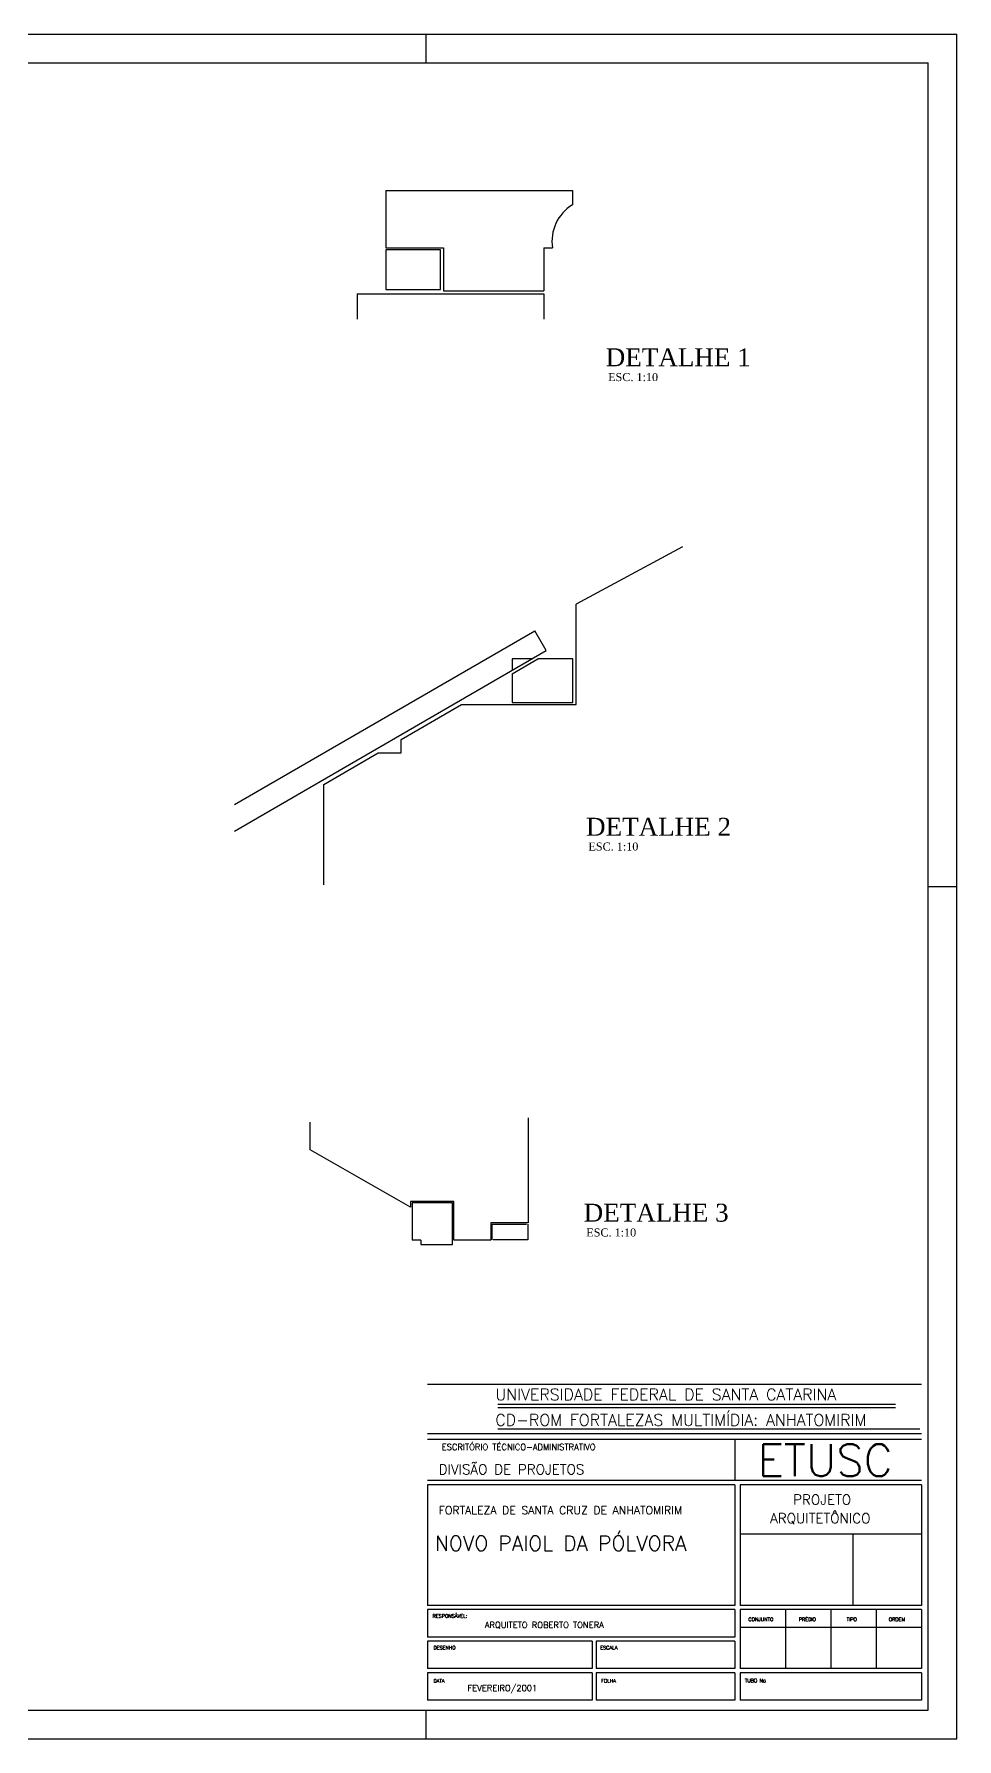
# Model space of a CAD drawing. Extents: x -873 to 2093, y -1229 to 202.
# Drawn here: x 665 to 987, y -401 to 193 of the extents above; entities that cross this region are included whole.
import ezdxf

# ---------------------------------------------------------------- set-up
doc = ezdxf.new("R2010")
doc.units = 0
doc.header["$MEASUREMENT"] = 0
doc.linetypes.add('ACAD_ISO02W100', pattern=[15, 12, -3])
doc.layers.get('0').update_dxf_attribs({"linetype": 'CONTINUOUS'})
for name, color, linetype in [('MARGEMINT', 6, 'CONTINUOUS'), ('MARGEMTEXT', 1, 'CONTINUOUS'), ('MARGEXT', 2, 'CONTINUOUS'), ('MARGINT', 6, 'CONTINUOUS'), ('PAREDE', 1, 'CONTINUOUS'), ('TEXT1', 3, 'CONTINUOUS'), ('TEXT2', 6, 'CONTINUOUS')]:
    doc.layers.add(name, color=color, linetype=linetype)
doc.styles.add('ROMANS', font='romans')
doc.styles.add('TIMES', font='TIMES.TTF')

msp = doc.modelspace()

# ---------------------------------------------------------------- linework, layer by layer
at = {"layer": 'MARGEMINT'}
for p, q in [((974.131156, -277.027318), (802.000009, -277.027318)), ((974.131156, -294.240433), (802.000009, -294.240433)), ((974.131156, -296.153001), (802.000009, -296.153001)), ((974.131156, -310.497263), (802.000009, -310.497263))]:
    msp.add_line(p, q, dxfattribs=at)
at = {"layer": 'MARGEMTEXT'}
for p, q in [((909.103834, -296.153001), (909.103834, -310.497263)), ((909.103834, -311.93169), (802.000009, -311.93169)), ((802.000009, -311.93169), (802.000009, -354.008192)), ((909.103834, -311.93169), (909.103834, -354.008192)), ((974.131156, -311.93169), (911.016402, -311.93169)), ((911.016402, -311.93169), (911.016402, -354.008192)), ((974.131156, -311.93169), (974.131156, -354.008192)), ((974.131156, -329.144804), (911.016402, -329.144804)), ((950.179817, -329.144804), (950.179817, -354.008192)), ((909.103834, -354.008192), (802.000009, -354.008192)), ((909.103834, -355.442619), (802.000009, -355.442619)), ((802.000009, -355.442619), (802.000009, -365.00546)), ((909.103834, -355.442619), (909.103834, -365.00546)), ((974.131156, -354.008192), (911.016402, -354.008192)), ((911.016402, -355.442619), (911.016402, -376.002728)), ((974.131156, -355.442619), (911.016402, -355.442619)), ((926.795091, -355.442619), (926.795091, -376.002728)), ((942.573779, -355.442619), (942.573779, -376.002728)), ((958.352468, -355.442619), (958.352468, -376.002728)), ((974.131156, -355.442619), (974.131156, -376.002728)), ((974.131156, -361.658466), (911.016402, -361.658466)), ((909.103834, -365.00546), (802.000009, -365.00546)), ((859.377058, -366.439886), (802.000009, -366.439886)), ((802.000009, -366.439886), (802.000009, -376.002728)), ((859.377058, -366.439886), (859.377058, -376.002728)), ((909.103834, -366.439886), (860.811484, -366.439886)), ((860.811484, -366.439886), (860.811484, -376.002728)), ((909.103834, -366.439886), (909.103834, -376.002728)), ((859.377058, -376.002728), (802.000009, -376.002728)), ((859.377058, -377.437154), (802.000009, -377.437154)), ((802.000009, -377.437154), (802.000009, -386.999996)), ((859.377058, -377.437154), (859.377058, -386.999996)), ((909.103834, -376.002728), (860.811484, -376.002728)), ((909.103834, -377.437154), (860.811484, -377.437154)), ((860.811484, -377.437154), (860.811484, -386.999996)), ((909.103834, -377.437154), (909.103834, -386.999996)), ((974.131156, -376.002728), (911.016402, -376.002728)), ((974.131156, -377.437154), (911.016402, -377.437154)), ((911.016402, -377.437154), (911.016402, -386.999996)), ((974.131156, -377.437154), (974.131156, -386.999996)), ((859.377058, -386.999996), (802.000009, -386.999996)), ((909.103834, -386.999996), (860.811484, -386.999996)), ((974.131156, -386.999996), (911.016402, -386.999996))]:
    msp.add_line(p, q, dxfattribs=at)
at = {"layer": 'MARGEXT'}
for p, q in [((145.500001, 193.5), (986.500001, 193.5)), ((801.500001, 183.5), (801.500001, 193.5)), ((986.500001, -400.5), (986.500001, 193.5)), ((976.500001, -103.5), (986.500001, -103.5)), ((801.500001, -400.5), (801.500001, -390.5)), ((145.500001, -400.5), (986.500001, -400.5))]:
    msp.add_line(p, q, dxfattribs=at)
at = {"layer": 'MARGINT'}
for p, q in [((170.500001, 183.5), (976.500001, 183.5)), ((976.500001, -390.5), (976.500001, 183.5)), ((170.500001, -390.5), (976.500001, -390.5))]:
    msp.add_line(p, q, dxfattribs=at)
at = {"layer": 'PAREDE', "color": 4}
for p, q in [((787.545994, 138.994666), (787.545994, 118.994666)), ((787.545994, 138.994666), (852.545994, 138.994666)), ((852.545994, 138.994666), (852.545994, 133.994666)), ((787.545994, 118.994666), (807.545994, 118.994666)), ((807.545994, 118.994666), (807.545994, 103.994666)), ((842.545994, 118.994666), (845.545994, 118.994666)), ((842.545994, 118.994666), (842.545994, 103.994666)), ((777.545994, 102.994666), (842.545994, 102.994666)), ((777.545994, 102.994666), (777.545994, 94.165309)), ((807.545994, 103.994666), (842.545994, 103.994666)), ((842.545994, 102.994666), (842.545994, 94.165309)), ((837.139362, -184.067123), (837.139362, -220.729307)), ((761.139362, -195.229307), (761.139362, -185.612644)), ((796.139362, -215.229307), (761.139362, -195.229307)), ((796.139362, -213.229307), (796.139362, -215.229307)), ((811.139362, -213.229307), (796.139362, -213.229307)), ((811.139362, -226.729307), (811.139362, -213.229307)), ((824.139362, -220.729307), (824.139362, -226.729307)), ((837.139362, -220.729307), (824.139362, -220.729307)), ((824.139362, -226.729307), (811.139362, -226.729307))]:
    msp.add_line(p, q, dxfattribs=at)
at = {"layer": 'PAREDE', "color": 5}
for p, q in [((890.873628, 14.879118), (853.873628, -5.120882)), ((853.873628, -40.120882), (853.873628, -5.120882)), ((813.873628, -40.120882), (853.873628, -40.120882)), ((792.873628, -56.910355), (792.873628, -52.278776)), ((784.873628, -56.910355), (792.873628, -56.910355)), ((765.873628, -102.910355), (765.873628, -67.910355))]:
    msp.add_line(p, q, dxfattribs=at)
at = {"layer": 'PAREDE', "color": 2}
for p, q in [((810.723822, -213.734652), (796.654648, -213.734652)), ((796.654648, -213.734652), (796.654648, -226.729307)), ((810.723822, -228.229307), (810.723822, -213.734652)), ((799.654648, -226.729307), (796.654648, -226.729307)), ((799.654648, -226.729307), (799.654648, -228.229307)), ((799.654648, -228.229307), (810.723822, -228.229307))]:
    msp.add_line(p, q, dxfattribs=at)
at = {"layer": 'PAREDE', "color": 1, "linetype": 'ACAD_ISO02W100'}
for p, q in [((824.556402, -221.145849), (836.936074, -221.145849)), ((824.556402, -226.569414), (824.556402, -221.145849)), ((836.936074, -221.145849), (836.936074, -226.569414)), ((836.936074, -226.569414), (824.556402, -226.569414))]:
    msp.add_line(p, q, dxfattribs=at)
at = {"layer": 'PAREDE', "color": 2}
msp.add_lwpolyline([(806.544717, 118.327922), (787.51144, 118.327922), (787.51144, 104.499849), (806.544717, 104.499849)], close=True, dxfattribs=at)
for points in [[(734.754418, -74.949491), (839.403704, -14.363062)], [(843.411994, -21.286473), (839.403704, -14.363062)], [(734.754418, -84.19349), (843.411994, -21.286473)]]:
    msp.add_lwpolyline(points, dxfattribs=at)
at = {"layer": 'PAREDE', "color": 3}
for points in [[(831.479894, -29.350031), (831.479894, -39.430154), (852.619526, -39.430154), (852.619526, -24.120882), (840.51206, -24.120882)], [(831.479894, -29.350031), (840.51206, -24.120882)]]:
    msp.add_lwpolyline(points, dxfattribs=at)
at = {"layer": 'PAREDE', "color": 2, "linetype": 'ACAD_ISO02W100'}
msp.add_lwpolyline([(838.516197, -24.120882), (831.479894, -24.120882), (831.479894, -28.194531)], dxfattribs=at)
at = {"layer": 'PAREDE', "color": 5}
for points in [[(792.873628, -52.278776), (813.873628, -40.120882)], [(765.873628, -67.910355), (784.873628, -56.910355)]]:
    msp.add_lwpolyline(points, dxfattribs=at)
at = {"layer": 'PAREDE', "color": 4}
msp.add_arc((860.21005, 121.284773), 14.841803, 121.089945322, 188.876267722, dxfattribs=at)
at = {"layer": 'TEXT1'}
for p, q in [((965.131156, -283.970146), (826.469954, -283.970146)), ((965.131156, -285.175266), (826.469954, -285.175266)), ((973.629899, -292.603456), (826.469954, -292.603456))]:
    msp.add_line(p, q, dxfattribs=at)

# ---------------------------------------------------------------- texts
at = {"style": 'TIMES'}
for s, height, p in [('DETALHE 3', 6.24, (856.437485, -220.272223)), ('ESC. 1:10', 2.8, (857.350844, -225.445502))]:
    msp.add_text(s, height=height, dxfattribs=at).set_placement(p)
at = {"layer": 'TEXT1', "style": 'ROMANS'}
for s, height, p in [('UNIVERSIDADE FEDERAL DE SANTA CATARINA', 4.01639344, (825.689442, -282.517998)), ('CD-ROM FORTALEZAS MULTIMÍDIA: ANHATOMIRIM', 4.01639344, (825.664771, -291.361082)), ('ESCRITÓRIO TÉCNICO-ADMINISTRATIVO', 2.12233962, (806.981922, -299.85044)), ('DIVISÃO DE PROJETOS', 3.44262295, (805.92004, -308.339799)), ('FORTALEZA DE SANTA CRUZ DE ANHATOMIRIM', 2.78852459, (805.92204, -322.205821)), ('PROJETO', 3.442623, (929.42004, -318.839799)), ('ARQUITETÔNICO', 3.44262295, (921.42004, -325.339799)), ('NOVO PAIOL DA PÓLVORA', 5.16393443, (804.594659, -334.935986)), ('RESPONSÁVEL:', 1.2431694, (803.796273, -358.288371)), ('ARQUITETO ROBERTO TONERA', 2.12233962, (821.981922, -361.85044)), ('CONJUNTO  ', 1.2431694, (913.835024, -359.474358)), ('PRÉDIO', 1.2431694, (931.389659, -359.474358)), ('TIPO', 1.2431694, (948.080958, -359.474358)), ('ORDEM', 1.2431694, (962.757786, -359.474358)), ('DESENHO                       ', 1.2431694, (804.079294, -369.325179)), ('ESCALA', 1.2431694, (862.211041, -369.325179)), ('DATA                              ', 1.2431694, (804.079294, -380.893058)), ('FOLHA', 1.2431694, (862.498822, -380.893058)), ('TUBO No', 1.2431694, (912.598478, -380.805063)), ('FEVEREIRO/2001', 2.12233962, (815.981922, -383.85044))]:
    msp.add_text(s, height=height, dxfattribs=at).set_placement(p)
at = {"layer": 'TEXT1', "attachment_point": 1, "style": 'TIMES'}
for s, insert, char_height, width in [('DETALHE 1', (864.126132, 84.015455), 6.24, 52.07036404), ('ESC. 1:10', (864.966816, 75.402177), 2.8, 26.6283), ('DETALHE 2', (857.265879, -79.566886), 6.24, 73.8394), ('ESC. 1:10', (858.106563, -88.180165), 2.8, 26.6283)]:
    msp.add_mtext(s, dxfattribs=dict(at, insert=insert, char_height=char_height, width=width))
at = {"layer": 'TEXT2', "style": 'ROMANS'}
msp.add_text('ETUSC', height=11.1926018, dxfattribs=at).set_placement((917.111893, -309.005301))

doc.saveas('drawing.dxf')
